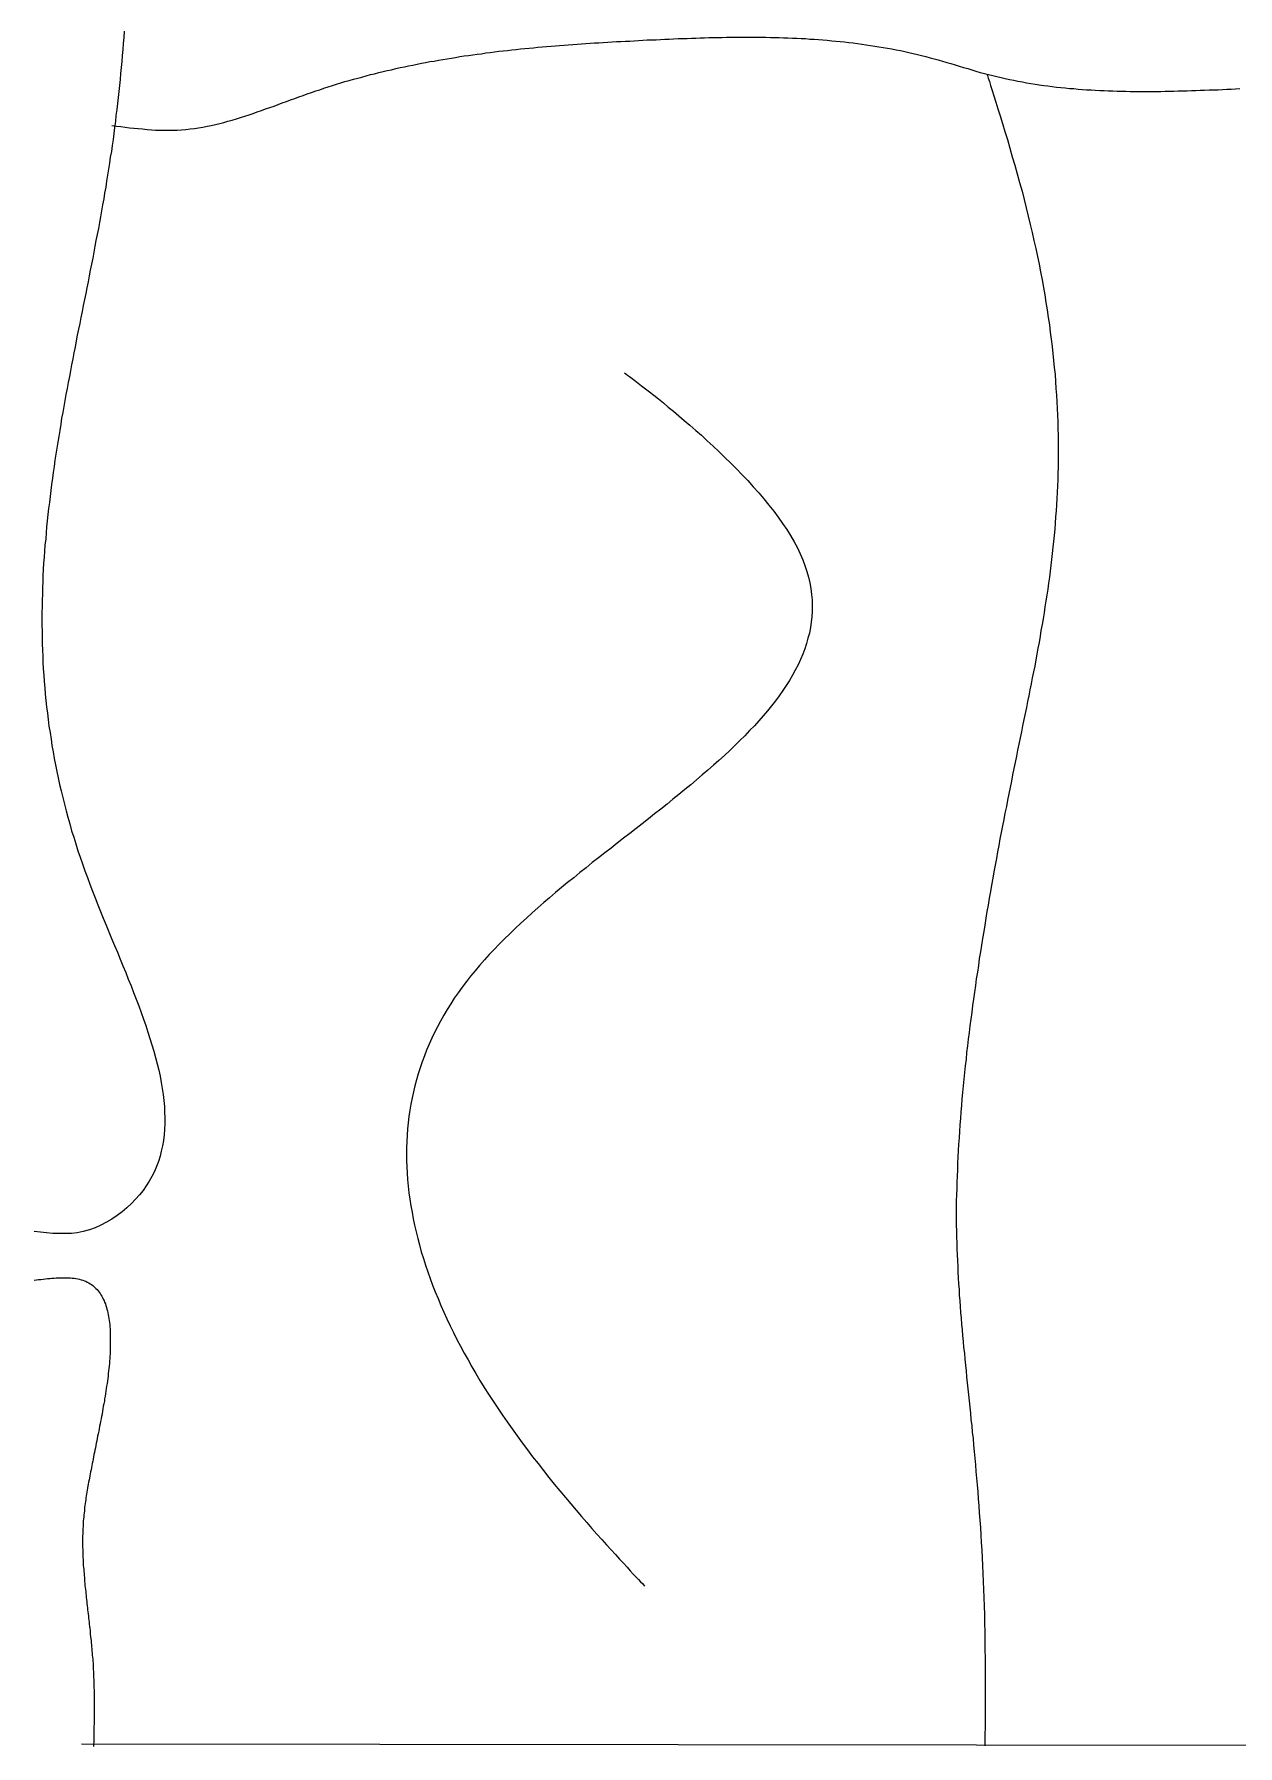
# Model space of a CAD drawing. Extents: x 443 to 1217, y -1921 to -677.
# Drawn here: x 602.45 to 610.52, y -758.14 to -746.68 of the extents above; entities that cross this region are included whole.
import ezdxf

# ---------------------------------------------------------------- set-up
doc = ezdxf.new("R2010")
doc.units = 0
doc.header["$MEASUREMENT"] = 0
doc.layers.add('1', color=7, linetype='CONTINUOUS')
doc.layers.add('3', color=8, linetype='CONTINUOUS')

msp = doc.modelspace()

# ---------------------------------------------------------------- linework, layer by layer
at = {"layer": '1', "color": 7}
for p, q in [((606.177, -746.739), (606.207, -746.737)), ((606.207, -746.737), (606.236, -746.736)), ((606.236, -746.736), (606.265, -746.734)), ((606.265, -746.734), (606.295, -746.731)), ((606.295, -746.731), (606.324, -746.73)), ((606.324, -746.73), (606.354, -746.728)), ((606.354, -746.728), (606.383, -746.727)), ((606.383, -746.727), (606.413, -746.725)), ((606.413, -746.725), (606.442, -746.724)), ((606.442, -746.724), (606.471, -746.722)), ((606.471, -746.722), (606.501, -746.72)), ((606.501, -746.72), (606.53, -746.719)), ((606.53, -746.719), (606.56, -746.717)), ((606.56, -746.717), (606.589, -746.716)), ((606.589, -746.716), (606.619, -746.715)), ((606.619, -746.715), (606.648, -746.713)), ((606.648, -746.713), (606.677, -746.712)), ((606.677, -746.712), (606.707, -746.711)), ((606.707, -746.711), (606.736, -746.71)), ((606.736, -746.71), (606.766, -746.708)), ((606.766, -746.708), (606.795, -746.707)), ((606.795, -746.707), (606.826, -746.706)), ((606.826, -746.706), (606.855, -746.705)), ((606.855, -746.705), (606.885, -746.704)), ((606.885, -746.704), (606.914, -746.703)), ((606.914, -746.703), (606.943, -746.702)), ((606.943, -746.702), (606.973, -746.701)), ((606.973, -746.701), (607.002, -746.701)), ((607.002, -746.701), (607.032, -746.7)), ((607.032, -746.7), (607.061, -746.7)), ((607.061, -746.7), (607.09, -746.699)), ((607.09, -746.699), (607.12, -746.699)), ((607.12, -746.699), (607.149, -746.699)), ((607.149, -746.699), (607.179, -746.698)), ((607.179, -746.698), (607.208, -746.698)), ((607.208, -746.698), (607.238, -746.698)), ((607.238, -746.698), (607.267, -746.698)), ((607.267, -746.698), (607.296, -746.698)), ((607.296, -746.698), (607.326, -746.699)), ((607.326, -746.699), (607.355, -746.699)), ((607.355, -746.699), (607.385, -746.7)), ((607.385, -746.7), (607.414, -746.7)), ((607.414, -746.7), (607.444, -746.701)), ((607.444, -746.701), (607.473, -746.702)), ((607.473, -746.702), (607.502, -746.703)), ((607.502, -746.703), (607.532, -746.704)), ((607.532, -746.704), (607.561, -746.705)), ((607.561, -746.705), (607.591, -746.706)), ((607.591, -746.706), (607.619, -746.708)), ((607.619, -746.708), (607.648, -746.711)), ((607.648, -746.711), (607.678, -746.712)), ((607.678, -746.712), (607.707, -746.714)), ((607.707, -746.714), (607.736, -746.716)), ((607.736, -746.716), (607.765, -746.719)), ((607.765, -746.719), (607.795, -746.722)), ((607.795, -746.722), (607.823, -746.724)), ((607.823, -746.724), (607.852, -746.727)), ((607.852, -746.727), (607.882, -746.73)), ((607.882, -746.73), (607.91, -746.734)), ((607.91, -746.734), (607.939, -746.737)), ((607.939, -746.737), (607.968, -746.741)), ((605.161, -746.852), (605.19, -746.847)), ((605.19, -746.847), (605.219, -746.843)), ((605.219, -746.843), (605.248, -746.838)), ((605.248, -746.838), (605.276, -746.834)), ((605.276, -746.834), (605.305, -746.828)), ((605.305, -746.828), (605.334, -746.824)), ((605.334, -746.824), (605.363, -746.821)), ((605.363, -746.821), (605.391, -746.816)), ((605.391, -746.816), (605.421, -746.812)), ((605.421, -746.812), (605.449, -746.809)), ((605.449, -746.809), (605.479, -746.804)), ((605.479, -746.804), (605.507, -746.801)), ((605.507, -746.801), (605.536, -746.797)), ((605.536, -746.797), (605.566, -746.793)), ((605.566, -746.793), (605.594, -746.79)), ((605.594, -746.79), (605.624, -746.787)), ((605.624, -746.787), (605.652, -746.784)), ((605.652, -746.784), (605.681, -746.78)), ((605.681, -746.78), (605.711, -746.777)), ((605.711, -746.777), (605.739, -746.775)), ((605.739, -746.775), (605.769, -746.772)), ((605.769, -746.772), (605.798, -746.769)), ((605.798, -746.769), (605.827, -746.766)), ((605.827, -746.766), (605.856, -746.764)), ((605.856, -746.764), (605.885, -746.761)), ((605.885, -746.761), (605.915, -746.759)), ((605.915, -746.759), (605.944, -746.756)), ((605.944, -746.756), (605.972, -746.754)), ((605.972, -746.754), (606.002, -746.752)), ((606.002, -746.752), (606.031, -746.749)), ((606.031, -746.749), (606.061, -746.747)), ((606.061, -746.747), (606.09, -746.746)), ((606.09, -746.746), (606.119, -746.743)), ((606.119, -746.743), (606.149, -746.741)), ((606.149, -746.741), (606.177, -746.739)), ((607.968, -746.741), (607.997, -746.744)), ((607.997, -746.744), (608.026, -746.749)), ((608.026, -746.749), (608.055, -746.753)), ((608.055, -746.753), (608.083, -746.758)), ((608.083, -746.758), (608.112, -746.762)), ((608.112, -746.762), (608.141, -746.767)), ((608.141, -746.767), (608.169, -746.772)), ((608.169, -746.772), (608.198, -746.777)), ((608.198, -746.777), (608.226, -746.783)), ((608.226, -746.783), (608.256, -746.788)), ((608.256, -746.788), (608.284, -746.795)), ((608.284, -746.795), (608.312, -746.801)), ((608.312, -746.801), (608.341, -746.808)), ((608.341, -746.808), (608.369, -746.814)), ((608.369, -746.814), (608.397, -746.821)), ((608.397, -746.821), (608.426, -746.828)), ((608.426, -746.828), (608.454, -746.836)), ((608.454, -746.836), (608.481, -746.844)), ((608.481, -746.844), (608.509, -746.851)), ((608.509, -746.851), (608.538, -746.859)), ((604.62, -746.972), (604.648, -746.965)), ((604.648, -746.965), (604.677, -746.957)), ((604.677, -746.957), (604.705, -746.949)), ((604.705, -746.949), (604.733, -746.943)), ((604.733, -746.943), (604.762, -746.935)), ((604.762, -746.935), (604.79, -746.929)), ((604.79, -746.929), (604.818, -746.922)), ((604.818, -746.922), (604.847, -746.916)), ((604.847, -746.916), (604.875, -746.909)), ((604.875, -746.909), (604.904, -746.902)), ((604.904, -746.902), (604.933, -746.896)), ((604.933, -746.896), (604.961, -746.89)), ((604.961, -746.89), (604.989, -746.885)), ((604.989, -746.885), (605.018, -746.878)), ((605.018, -746.878), (605.047, -746.873)), ((605.047, -746.873), (605.075, -746.868)), ((605.075, -746.868), (605.104, -746.862)), ((605.104, -746.862), (605.133, -746.858)), ((605.133, -746.858), (605.161, -746.852)), ((608.538, -746.859), (608.566, -746.868)), ((608.566, -746.868), (608.593, -746.875)), ((608.593, -746.875), (608.622, -746.884)), ((608.622, -746.884), (608.65, -746.893)), ((608.65, -746.893), (608.677, -746.901)), ((608.677, -746.901), (608.706, -746.909)), ((608.706, -746.909), (608.734, -746.918)), ((608.734, -746.918), (608.761, -746.925)), ((608.761, -746.925), (608.79, -746.934)), ((608.79, -746.934), (608.818, -746.942)), ((608.818, -746.942), (608.846, -746.949)), ((608.846, -746.949), (608.875, -746.956)), ((608.875, -746.956), (608.902, -746.962)), ((608.902, -746.962), (608.93, -746.969)), ((604.255, -747.088), (604.282, -747.078)), ((604.282, -747.078), (604.31, -747.068)), ((604.31, -747.068), (604.339, -747.058)), ((604.339, -747.058), (604.366, -747.05)), ((604.366, -747.05), (604.394, -747.04)), ((604.394, -747.04), (604.423, -747.031)), ((604.423, -747.031), (604.451, -747.022)), ((604.451, -747.022), (604.479, -747.014)), ((604.479, -747.014), (604.507, -747.005)), ((604.507, -747.005), (604.535, -746.996)), ((604.535, -746.996), (604.563, -746.989)), ((604.563, -746.989), (604.592, -746.98)), ((604.592, -746.98), (604.62, -746.972)), ((608.93, -746.969), (608.958, -746.975)), ((608.958, -746.975), (608.987, -746.982)), ((608.987, -746.982), (609.015, -746.987)), ((609.015, -746.987), (609.043, -746.993)), ((609.043, -746.993), (609.073, -746.998)), ((609.073, -746.998), (609.101, -747.004)), ((609.101, -747.004), (609.13, -747.008)), ((609.13, -747.008), (609.158, -747.013)), ((609.158, -747.013), (609.186, -747.017)), ((609.186, -747.017), (609.216, -747.021)), ((609.216, -747.021), (609.244, -747.025)), ((609.244, -747.025), (609.272, -747.029)), ((609.272, -747.029), (609.302, -747.032)), ((609.302, -747.032), (609.33, -747.035)), ((609.33, -747.035), (609.36, -747.038)), ((609.36, -747.038), (609.388, -747.041)), ((609.388, -747.041), (609.416, -747.043)), ((609.416, -747.043), (609.446, -747.046)), ((609.446, -747.046), (609.475, -747.048)), ((609.475, -747.048), (609.503, -747.05)), ((609.503, -747.05), (609.533, -747.052)), ((609.533, -747.052), (609.561, -747.054)), ((609.561, -747.054), (609.591, -747.055)), ((609.591, -747.055), (609.62, -747.056)), ((609.62, -747.056), (609.648, -747.057)), ((609.648, -747.057), (609.678, -747.058)), ((609.678, -747.058), (609.707, -747.059)), ((609.707, -747.059), (609.737, -747.06)), ((609.737, -747.06), (609.765, -747.06)), ((609.765, -747.06), (609.794, -747.062)), ((609.794, -747.062), (609.824, -747.062)), ((609.824, -747.062), (609.853, -747.062)), ((609.853, -747.062), (609.883, -747.062)), ((609.883, -747.062), (609.912, -747.062)), ((609.912, -747.062), (609.941, -747.062)), ((609.941, -747.062), (609.97, -747.062)), ((609.97, -747.062), (609.999, -747.062)), ((609.999, -747.062), (610.029, -747.06)), ((610.029, -747.06), (610.058, -747.06)), ((610.058, -747.06), (610.088, -747.059)), ((610.088, -747.059), (610.117, -747.058)), ((610.117, -747.058), (610.146, -747.058)), ((610.146, -747.058), (610.176, -747.057)), ((610.176, -747.057), (610.205, -747.056)), ((610.205, -747.056), (610.235, -747.055)), ((610.235, -747.055), (610.264, -747.054)), ((610.264, -747.054), (610.293, -747.053)), ((610.293, -747.053), (610.323, -747.052)), ((610.323, -747.052), (610.353, -747.051)), ((610.353, -747.051), (610.383, -747.05)), ((610.383, -747.05), (610.412, -747.048)), ((610.412, -747.048), (610.442, -747.047)), ((610.442, -747.047), (610.471, -747.046)), ((610.471, -747.046), (610.501, -747.044)), ((610.501, -747.044), (610.53, -747.043)), ((603.947, -747.199), (603.976, -747.189)), ((603.976, -747.189), (604.003, -747.179)), ((604.003, -747.179), (604.031, -747.169)), ((604.031, -747.169), (604.06, -747.16)), ((604.06, -747.16), (604.087, -747.149)), ((604.087, -747.149), (604.115, -747.139)), ((604.115, -747.139), (604.143, -747.129)), ((604.143, -747.129), (604.171, -747.118)), ((604.171, -747.118), (604.198, -747.108)), ((604.198, -747.108), (604.226, -747.098)), ((604.226, -747.098), (604.255, -747.088)), ((602.974, -747.289), (603.004, -747.294)), ((603.004, -747.294), (603.033, -747.297)), ((603.033, -747.297), (603.062, -747.3)), ((603.062, -747.3), (603.092, -747.305)), ((603.092, -747.305), (603.121, -747.308)), ((603.121, -747.308), (603.15, -747.311)), ((603.497, -747.313), (603.526, -747.31)), ((603.526, -747.31), (603.554, -747.306)), ((603.554, -747.306), (603.582, -747.3)), ((603.582, -747.3), (603.611, -747.295)), ((603.611, -747.295), (603.639, -747.289)), ((603.639, -747.289), (603.667, -747.283)), ((603.667, -747.283), (603.696, -747.276)), ((603.696, -747.276), (603.724, -747.269)), ((603.724, -747.269), (603.751, -747.261)), ((603.751, -747.261), (603.78, -747.253)), ((603.78, -747.253), (603.808, -747.245)), ((603.808, -747.245), (603.836, -747.237)), ((603.836, -747.237), (603.864, -747.227)), ((603.864, -747.227), (603.892, -747.219)), ((603.892, -747.219), (603.92, -747.209)), ((603.92, -747.209), (603.947, -747.199)), ((603.15, -747.311), (603.179, -747.313)), ((603.179, -747.313), (603.209, -747.316)), ((603.209, -747.316), (603.238, -747.318)), ((603.238, -747.318), (603.266, -747.32)), ((603.266, -747.32), (603.296, -747.321)), ((603.296, -747.321), (603.325, -747.322)), ((603.325, -747.322), (603.353, -747.322)), ((603.353, -747.322), (603.383, -747.322)), ((603.383, -747.322), (603.411, -747.321)), ((603.411, -747.321), (603.44, -747.319)), ((603.44, -747.319), (603.469, -747.317)), ((603.469, -747.317), (603.497, -747.313)), ((606.407, -748.947), (606.416, -748.954)), ((606.416, -748.954), (606.427, -748.961)), ((606.427, -748.961), (606.441, -748.972)), ((606.441, -748.972), (606.458, -748.984)), ((606.458, -748.984), (606.477, -748.998)), ((606.477, -748.998), (606.499, -749.015)), ((606.499, -749.015), (606.522, -749.033)), ((606.522, -749.033), (606.548, -749.053)), ((606.548, -749.053), (606.575, -749.074)), ((606.575, -749.074), (606.604, -749.097)), ((606.604, -749.097), (606.635, -749.121)), ((606.635, -749.121), (606.668, -749.147)), ((606.668, -749.147), (606.7, -749.176)), ((606.7, -749.176), (606.735, -749.204)), ((606.735, -749.204), (606.771, -749.235)), ((606.771, -749.235), (606.808, -749.265)), ((606.808, -749.265), (606.845, -749.298)), ((606.845, -749.298), (606.885, -749.332)), ((606.885, -749.332), (606.923, -749.365)), ((606.923, -749.365), (606.962, -749.401)), ((606.962, -749.401), (607.001, -749.437)), ((607.001, -749.437), (607.04, -749.474)), ((607.04, -749.474), (607.08, -749.513)), ((607.08, -749.513), (607.119, -749.551)), ((607.119, -749.551), (607.157, -749.59)), ((607.157, -749.59), (607.195, -749.629)), ((607.195, -749.629), (607.233, -749.668)), ((607.233, -749.668), (607.27, -749.709)), ((607.27, -749.709), (607.306, -749.75)), ((607.306, -749.75), (607.34, -749.79)), ((607.34, -749.79), (607.374, -749.832)), ((607.374, -749.832), (607.407, -749.873)), ((607.407, -749.873), (607.437, -749.914)), ((607.437, -749.914), (607.466, -749.955)), ((607.466, -749.955), (607.494, -749.996)), ((607.494, -749.996), (607.52, -750.037)), ((607.52, -750.037), (607.544, -750.078)), ((607.544, -750.078), (607.565, -750.119)), ((607.565, -750.119), (607.584, -750.158)), ((607.584, -750.158), (607.602, -750.198)), ((607.602, -750.198), (607.616, -750.237)), ((607.616, -750.237), (607.629, -750.277)), ((607.629, -750.277), (607.64, -750.315)), ((607.64, -750.315), (607.648, -750.354)), ((607.648, -750.354), (607.656, -750.392)), ((607.656, -750.392), (607.66, -750.43)), ((607.66, -750.43), (607.664, -750.467)), ((607.664, -750.467), (607.665, -750.505)), ((607.665, -750.505), (607.665, -750.542)), ((607.658, -750.615), (607.653, -750.653)), ((607.663, -750.58), (607.658, -750.615)), ((607.665, -750.542), (607.663, -750.58)), ((607.636, -750.724), (607.627, -750.76)), ((607.646, -750.689), (607.636, -750.724)), ((607.653, -750.653), (607.646, -750.689)), ((607.601, -750.831), (607.586, -750.867)), ((607.615, -750.796), (607.601, -750.831)), ((607.627, -750.76), (607.615, -750.796)), ((607.533, -750.972), (607.512, -751.006)), ((607.551, -750.937), (607.533, -750.972)), ((607.57, -750.902), (607.551, -750.937)), ((607.586, -750.867), (607.57, -750.902)), ((607.468, -751.074), (607.444, -751.109)), ((607.49, -751.041), (607.468, -751.074)), ((607.512, -751.006), (607.49, -751.041)), ((607.392, -751.177), (607.365, -751.211)), ((607.419, -751.143), (607.392, -751.177)), ((607.444, -751.109), (607.419, -751.143)), ((607.277, -751.311), (607.245, -751.343)), ((607.307, -751.277), (607.277, -751.311)), ((607.337, -751.244), (607.307, -751.277)), ((607.365, -751.211), (607.337, -751.244)), ((607.18, -751.41), (607.146, -751.443)), ((607.214, -751.377), (607.18, -751.41)), ((607.245, -751.343), (607.214, -751.377)), ((607.04, -751.542), (607.003, -751.575)), ((607.076, -751.509), (607.04, -751.542)), ((607.112, -751.476), (607.076, -751.509)), ((607.146, -751.443), (607.112, -751.476)), ((606.928, -751.64), (606.89, -751.673)), ((606.966, -751.607), (606.928, -751.64)), ((607.003, -751.575), (606.966, -751.607)), ((606.772, -751.77), (606.732, -751.802)), ((606.811, -751.738), (606.772, -751.77)), ((606.851, -751.705), (606.811, -751.738)), ((606.89, -751.673), (606.851, -751.705)), ((606.65, -751.868), (606.609, -751.9)), ((606.692, -751.835), (606.65, -751.868)), ((606.732, -751.802), (606.692, -751.835)), ((606.485, -751.998), (606.443, -752.031)), ((606.526, -751.966), (606.485, -751.998)), ((606.567, -751.933), (606.526, -751.966)), ((606.609, -751.9), (606.567, -751.933)), ((606.359, -752.097), (606.317, -752.129)), ((606.401, -752.064), (606.359, -752.097)), ((606.443, -752.031), (606.401, -752.064)), ((606.191, -752.227), (606.15, -752.261)), ((606.233, -752.195), (606.191, -752.227)), ((606.275, -752.162), (606.233, -752.195)), ((606.317, -752.129), (606.275, -752.162)), ((606.067, -752.328), (606.026, -752.361)), ((606.109, -752.294), (606.067, -752.328)), ((606.15, -752.261), (606.109, -752.294)), ((605.905, -752.462), (605.866, -752.495)), ((605.945, -752.428), (605.905, -752.462)), ((605.985, -752.394), (605.945, -752.428)), ((606.026, -752.361), (605.985, -752.394)), ((605.788, -752.564), (605.75, -752.598)), ((605.826, -752.53), (605.788, -752.564)), ((605.866, -752.495), (605.826, -752.53)), ((605.675, -752.668), (605.639, -752.703)), ((605.712, -752.633), (605.675, -752.668)), ((605.75, -752.598), (605.712, -752.633)), ((605.534, -752.808), (605.5, -752.843)), ((605.568, -752.772), (605.534, -752.808)), ((605.603, -752.737), (605.568, -752.772)), ((605.639, -752.703), (605.603, -752.737)), ((605.437, -752.915), (605.406, -752.951)), ((605.469, -752.879), (605.437, -752.915)), ((605.5, -752.843), (605.469, -752.879)), ((605.348, -753.024), (605.32, -753.061)), ((605.376, -752.988), (605.348, -753.024)), ((605.406, -752.951), (605.376, -752.988)), ((605.267, -753.135), (605.243, -753.173)), ((605.293, -753.098), (605.267, -753.135)), ((605.32, -753.061), (605.293, -753.098)), ((605.196, -753.249), (605.175, -753.288)), ((605.219, -753.211), (605.196, -753.249)), ((605.243, -753.173), (605.219, -753.211)), ((605.134, -753.364), (605.116, -753.403)), ((605.154, -753.326), (605.134, -753.364)), ((605.175, -753.288), (605.154, -753.326)), ((605.082, -753.482), (605.067, -753.521)), ((605.098, -753.442), (605.082, -753.482)), ((605.116, -753.403), (605.098, -753.442)), ((605.038, -753.601), (605.025, -753.641)), ((605.051, -753.561), (605.038, -753.601)), ((605.067, -753.521), (605.051, -753.561)), ((605.003, -753.721), (604.994, -753.763)), ((605.013, -753.681), (605.003, -753.721)), ((605.025, -753.641), (605.013, -753.681)), ((604.976, -753.845), (604.97, -753.886)), ((604.985, -753.803), (604.976, -753.845)), ((604.994, -753.763), (604.985, -753.803)), ((604.963, -753.927), (604.959, -753.969)), ((604.97, -753.886), (604.963, -753.927)), ((604.951, -754.053), (604.949, -754.094)), ((604.954, -754.01), (604.951, -754.053)), ((604.959, -753.969), (604.954, -754.01)), ((604.948, -754.137), (604.947, -754.179)), ((604.947, -754.179), (604.948, -754.222)), ((604.949, -754.094), (604.948, -754.137)), ((604.948, -754.222), (604.949, -754.264)), ((604.949, -754.264), (604.951, -754.308)), ((604.951, -754.308), (604.954, -754.35)), ((604.954, -754.35), (604.959, -754.394)), ((604.959, -754.394), (604.963, -754.438)), ((604.963, -754.438), (604.97, -754.481)), ((604.97, -754.481), (604.976, -754.525)), ((604.976, -754.525), (604.984, -754.568)), ((604.984, -754.568), (604.991, -754.612)), ((604.991, -754.612), (605.001, -754.655)), ((605.001, -754.655), (605.011, -754.7)), ((605.011, -754.7), (605.022, -754.744)), ((605.022, -754.744), (605.034, -754.788)), ((605.034, -754.788), (605.046, -754.833)), ((605.046, -754.833), (605.06, -754.878)), ((605.06, -754.878), (605.074, -754.922)), ((605.074, -754.922), (605.09, -754.967)), ((605.09, -754.967), (605.105, -755.012)), ((605.105, -755.012), (605.122, -755.057)), ((605.122, -755.057), (605.14, -755.102)), ((605.14, -755.102), (605.158, -755.147)), ((605.158, -755.147), (605.177, -755.193)), ((605.177, -755.193), (605.197, -755.237)), ((605.197, -755.237), (605.218, -755.283)), ((605.218, -755.283), (605.24, -755.329)), ((605.24, -755.329), (605.262, -755.375)), ((605.262, -755.375), (605.285, -755.421)), ((605.285, -755.421), (605.309, -755.466)), ((605.309, -755.466), (605.334, -755.512)), ((605.334, -755.512), (605.359, -755.558)), ((605.359, -755.558), (605.385, -755.604)), ((605.385, -755.604), (605.412, -755.649)), ((605.412, -755.649), (605.439, -755.695)), ((605.439, -755.695), (605.468, -755.742)), ((605.468, -755.742), (605.497, -755.788)), ((605.497, -755.788), (605.527, -755.835)), ((605.527, -755.835), (605.558, -755.88)), ((605.558, -755.88), (605.589, -755.927)), ((605.589, -755.927), (605.621, -755.973)), ((605.621, -755.973), (605.654, -756.02)), ((605.654, -756.02), (605.688, -756.067)), ((605.688, -756.067), (605.722, -756.113)), ((605.722, -756.113), (605.757, -756.159)), ((605.757, -756.159), (605.791, -756.206)), ((605.791, -756.206), (605.828, -756.252)), ((605.828, -756.252), (605.864, -756.299)), ((605.864, -756.299), (605.901, -756.345)), ((605.901, -756.345), (605.937, -756.389)), ((605.937, -756.389), (605.975, -756.434)), ((605.975, -756.434), (606.012, -756.479)), ((606.012, -756.479), (606.048, -756.522)), ((606.048, -756.522), (606.083, -756.565)), ((606.083, -756.565), (606.119, -756.606)), ((606.119, -756.606), (606.154, -756.647)), ((606.154, -756.647), (606.189, -756.686)), ((606.189, -756.686), (606.223, -756.724)), ((606.223, -756.724), (606.255, -756.761)), ((606.255, -756.761), (606.286, -756.796)), ((606.286, -756.796), (606.317, -756.83)), ((606.317, -756.83), (606.346, -756.861)), ((606.346, -756.861), (606.373, -756.892)), ((606.373, -756.892), (606.4, -756.92)), ((606.4, -756.92), (606.424, -756.946)), ((606.424, -756.946), (606.446, -756.97)), ((606.446, -756.97), (606.466, -756.992)), ((606.466, -756.992), (606.485, -757.013)), ((606.485, -757.013), (606.501, -757.029)), ((606.501, -757.029), (606.515, -757.044)), ((606.515, -757.044), (606.527, -757.056)), ((606.527, -757.056), (606.536, -757.066)), ((606.536, -757.066), (606.542, -757.073))]:
    msp.add_line(p, q, dxfattribs=at)
at = {"layer": '1', "color": 3}
for p, q in [((608.835, -746.946), (608.839, -746.956)), ((608.839, -746.956), (608.844, -746.973)), ((608.844, -746.973), (608.852, -746.995)), ((608.852, -746.995), (608.86, -747.022)), ((608.86, -747.022), (608.87, -747.055)), ((608.87, -747.055), (608.882, -747.092)), ((608.882, -747.092), (608.895, -747.134)), ((608.895, -747.134), (608.909, -747.178)), ((608.909, -747.178), (608.924, -747.226)), ((608.924, -747.226), (608.94, -747.276)), ((608.94, -747.276), (608.955, -747.33)), ((608.955, -747.33), (608.973, -747.384)), ((608.973, -747.384), (608.989, -747.441)), ((608.989, -747.441), (609.005, -747.499)), ((609.005, -747.499), (609.022, -747.556)), ((609.022, -747.556), (609.038, -747.614)), ((609.038, -747.614), (609.054, -747.672)), ((609.054, -747.672), (609.07, -747.729)), ((609.07, -747.729), (609.084, -747.785)), ((609.084, -747.785), (609.098, -747.841)), ((609.098, -747.841), (609.112, -747.896)), ((609.112, -747.896), (609.125, -747.952)), ((609.125, -747.952), (609.138, -748.006)), ((609.138, -748.006), (609.15, -748.06)), ((609.15, -748.06), (609.162, -748.113)), ((609.162, -748.113), (609.173, -748.167)), ((609.173, -748.167), (609.184, -748.219)), ((609.184, -748.219), (609.194, -748.271)), ((609.194, -748.271), (609.204, -748.324)), ((609.204, -748.324), (609.213, -748.375)), ((609.213, -748.375), (609.222, -748.425)), ((609.222, -748.425), (609.23, -748.476)), ((609.23, -748.476), (609.239, -748.525)), ((609.239, -748.525), (609.246, -748.575)), ((609.246, -748.575), (609.253, -748.624)), ((609.253, -748.624), (609.259, -748.673)), ((609.259, -748.673), (609.266, -748.721)), ((609.266, -748.721), (609.271, -748.769)), ((609.271, -748.769), (609.277, -748.817)), ((609.277, -748.817), (609.282, -748.864)), ((609.282, -748.864), (609.286, -748.911)), ((609.286, -748.911), (609.291, -748.958)), ((609.291, -748.958), (609.294, -749.004)), ((609.294, -749.004), (609.297, -749.051)), ((609.297, -749.051), (609.301, -749.095)), ((609.301, -749.095), (609.304, -749.141)), ((609.304, -749.141), (609.306, -749.186)), ((609.306, -749.186), (609.307, -749.23)), ((609.307, -749.23), (609.309, -749.275)), ((609.309, -749.275), (609.31, -749.319)), ((609.31, -749.319), (609.312, -749.363)), ((609.312, -749.363), (609.312, -749.407)), ((609.312, -749.407), (609.313, -749.449)), ((609.313, -749.449), (609.313, -749.493)), ((609.312, -749.578), (609.31, -749.62)), ((609.313, -749.493), (609.312, -749.535)), ((609.312, -749.535), (609.312, -749.578)), ((609.307, -749.704), (609.305, -749.747)), ((609.309, -749.663), (609.307, -749.704)), ((609.31, -749.62), (609.309, -749.663)), ((609.301, -749.83), (609.298, -749.871)), ((609.303, -749.788), (609.301, -749.83)), ((609.305, -749.747), (609.303, -749.788)), ((609.295, -749.911), (609.292, -749.953)), ((609.298, -749.871), (609.295, -749.911)), ((609.285, -750.035), (609.281, -750.075)), ((609.289, -749.993), (609.285, -750.035)), ((609.292, -749.953), (609.289, -749.993)), ((609.272, -750.156), (609.268, -750.196)), ((609.277, -750.115), (609.272, -750.156)), ((609.281, -750.075), (609.277, -750.115)), ((609.258, -750.275), (609.253, -750.316)), ((609.263, -750.235), (609.258, -750.275)), ((609.268, -750.196), (609.263, -750.235)), ((609.242, -750.395), (609.236, -750.435)), ((609.247, -750.355), (609.242, -750.395)), ((609.253, -750.316), (609.247, -750.355)), ((609.223, -750.514), (609.218, -750.553)), ((609.23, -750.474), (609.223, -750.514)), ((609.236, -750.435), (609.23, -750.474)), ((609.205, -750.633), (609.197, -750.672)), ((609.211, -750.593), (609.205, -750.633)), ((609.218, -750.553), (609.211, -750.593)), ((609.191, -750.711), (609.184, -750.752)), ((609.197, -750.672), (609.191, -750.711)), ((609.169, -750.83), (609.162, -750.869)), ((609.176, -750.791), (609.169, -750.83)), ((609.184, -750.752), (609.176, -750.791)), ((609.147, -750.949), (609.139, -750.989)), ((609.155, -750.91), (609.147, -750.949)), ((609.162, -750.869), (609.155, -750.91)), ((609.123, -751.069), (609.115, -751.109)), ((609.131, -751.029), (609.123, -751.069)), ((609.139, -750.989), (609.131, -751.029)), ((609.099, -751.189), (609.09, -751.229)), ((609.107, -751.148), (609.099, -751.189)), ((609.115, -751.109), (609.107, -751.148)), ((609.074, -751.31), (609.066, -751.351)), ((609.083, -751.269), (609.074, -751.31)), ((609.09, -751.229), (609.083, -751.269)), ((609.049, -751.433), (609.04, -751.473)), ((609.058, -751.391), (609.049, -751.433)), ((609.066, -751.351), (609.058, -751.391)), ((609.033, -751.515), (609.024, -751.556)), ((609.04, -751.473), (609.033, -751.515)), ((609.006, -751.64), (608.999, -751.681)), ((609.015, -751.597), (609.006, -751.64)), ((609.024, -751.556), (609.015, -751.597)), ((608.981, -751.766), (608.973, -751.809)), ((608.99, -751.724), (608.981, -751.766)), ((608.999, -751.681), (608.99, -751.724)), ((608.956, -751.895), (608.948, -751.937)), ((608.965, -751.851), (608.956, -751.895)), ((608.973, -751.809), (608.965, -751.851)), ((608.939, -751.981), (608.931, -752.025)), ((608.948, -751.937), (608.939, -751.981)), ((608.915, -752.112), (608.906, -752.155)), ((608.922, -752.068), (608.915, -752.112)), ((608.931, -752.025), (608.922, -752.068)), ((608.899, -752.2), (608.89, -752.244)), ((608.906, -752.155), (608.899, -752.2)), ((608.875, -752.332), (608.866, -752.377)), ((608.882, -752.288), (608.875, -752.332)), ((608.89, -752.244), (608.882, -752.288)), ((608.851, -752.466), (608.843, -752.511)), ((608.858, -752.421), (608.851, -752.466)), ((608.866, -752.377), (608.858, -752.421)), ((608.835, -752.555), (608.828, -752.6)), ((608.843, -752.511), (608.835, -752.555)), ((608.814, -752.689), (608.806, -752.735)), ((608.82, -752.645), (608.814, -752.689)), ((608.828, -752.6), (608.82, -752.645)), ((608.798, -752.78), (608.792, -752.825)), ((608.806, -752.735), (608.798, -752.78)), ((608.778, -752.915), (608.771, -752.96)), ((608.784, -752.869), (608.778, -752.915)), ((608.792, -752.825), (608.784, -752.869)), ((608.764, -753.005), (608.758, -753.05)), ((608.771, -752.96), (608.764, -753.005)), ((608.745, -753.141), (608.738, -753.185)), ((608.751, -753.095), (608.745, -753.141)), ((608.758, -753.05), (608.751, -753.095)), ((608.733, -753.23), (608.727, -753.276)), ((608.738, -753.185), (608.733, -753.23)), ((608.715, -753.365), (608.71, -753.41)), ((608.721, -753.32), (608.715, -753.365)), ((608.727, -753.276), (608.721, -753.32)), ((608.699, -753.499), (608.695, -753.544)), ((608.705, -753.454), (608.699, -753.499)), ((608.71, -753.41), (608.705, -753.454)), ((608.689, -753.589), (608.685, -753.633)), ((608.695, -753.544), (608.689, -753.589)), ((608.676, -753.721), (608.672, -753.766)), ((608.681, -753.677), (608.676, -753.721)), ((608.685, -753.633), (608.681, -753.677)), ((608.667, -753.81), (608.664, -753.853)), ((608.672, -753.766), (608.667, -753.81)), ((608.657, -753.941), (608.653, -753.984)), ((608.661, -753.897), (608.657, -753.941)), ((608.664, -753.853), (608.661, -753.897)), ((608.648, -754.071), (608.645, -754.114)), ((608.651, -754.028), (608.648, -754.071)), ((608.653, -753.984), (608.651, -754.028)), ((608.642, -754.156), (608.64, -754.199)), ((608.645, -754.114), (608.642, -754.156)), ((608.637, -754.284), (608.635, -754.326)), ((608.638, -754.241), (608.637, -754.284)), ((608.64, -754.199), (608.638, -754.241)), ((608.633, -754.409), (608.631, -754.451)), ((608.634, -754.368), (608.633, -754.409)), ((608.635, -754.326), (608.634, -754.368)), ((608.631, -754.451), (608.63, -754.492)), ((608.63, -754.492), (608.63, -754.533)), ((608.63, -754.533), (608.63, -754.574)), ((608.63, -754.574), (608.63, -754.614)), ((608.63, -754.614), (608.63, -754.654)), ((608.63, -754.654), (608.631, -754.695)), ((608.631, -754.695), (608.631, -754.734)), ((608.631, -754.734), (608.633, -754.774)), ((608.633, -754.774), (608.634, -754.813)), ((608.634, -754.813), (608.636, -754.853)), ((608.636, -754.853), (608.637, -754.892)), ((608.637, -754.892), (608.639, -754.931)), ((608.639, -754.931), (608.64, -754.969)), ((608.64, -754.969), (608.642, -755.009)), ((608.642, -755.009), (608.645, -755.047)), ((608.645, -755.047), (608.648, -755.086)), ((608.648, -755.086), (608.65, -755.124)), ((608.65, -755.124), (608.653, -755.163)), ((608.653, -755.163), (608.655, -755.201)), ((608.655, -755.201), (608.659, -755.241)), ((608.659, -755.241), (608.662, -755.279)), ((608.662, -755.279), (608.665, -755.318)), ((608.665, -755.318), (608.669, -755.356)), ((608.669, -755.356), (608.672, -755.395)), ((608.672, -755.395), (608.676, -755.435)), ((608.676, -755.435), (608.679, -755.474)), ((608.679, -755.474), (608.684, -755.513)), ((608.684, -755.513), (608.687, -755.552)), ((608.687, -755.552), (608.691, -755.592)), ((608.691, -755.592), (608.695, -755.631)), ((608.695, -755.631), (608.699, -755.671)), ((608.699, -755.671), (608.703, -755.712)), ((608.703, -755.712), (608.708, -755.752)), ((608.708, -755.752), (608.712, -755.792)), ((608.712, -755.792), (608.715, -755.832)), ((608.715, -755.832), (608.72, -755.874)), ((608.72, -755.874), (608.724, -755.915)), ((608.724, -755.915), (608.728, -755.957)), ((608.728, -755.957), (608.733, -755.999)), ((608.733, -755.999), (608.737, -756.042)), ((608.737, -756.042), (608.742, -756.084)), ((608.742, -756.084), (608.745, -756.128)), ((608.745, -756.128), (608.749, -756.171)), ((608.749, -756.171), (608.754, -756.215)), ((608.754, -756.215), (608.758, -756.26)), ((608.758, -756.26), (608.761, -756.304)), ((608.761, -756.304), (608.766, -756.349)), ((608.766, -756.349), (608.77, -756.395)), ((608.77, -756.395), (608.773, -756.442)), ((608.773, -756.442), (608.776, -756.489)), ((608.776, -756.489), (608.781, -756.535)), ((608.781, -756.535), (608.784, -756.583)), ((608.784, -756.583), (608.787, -756.631)), ((608.787, -756.631), (608.791, -756.68)), ((608.791, -756.68), (608.794, -756.731)), ((608.794, -756.731), (608.797, -756.781)), ((608.797, -756.781), (608.8, -756.831)), ((608.8, -756.831), (608.803, -756.883)), ((608.803, -756.883), (608.806, -756.934)), ((608.806, -756.934), (608.808, -756.988)), ((608.808, -756.988), (608.81, -757.041)), ((608.81, -757.041), (608.812, -757.096)), ((608.812, -757.096), (608.815, -757.15)), ((608.815, -757.15), (608.817, -757.206)), ((608.817, -757.206), (608.818, -757.262)), ((608.818, -757.262), (608.819, -757.32)), ((608.819, -757.32), (608.821, -757.378)), ((608.821, -757.378), (608.822, -757.437)), ((608.822, -757.437), (608.822, -757.497)), ((608.822, -757.497), (608.823, -757.555)), ((608.823, -757.555), (608.823, -757.615)), ((608.823, -757.615), (608.823, -757.674)), ((608.823, -757.674), (608.824, -757.732)), ((608.824, -757.732), (608.824, -757.789)), ((608.824, -757.842), (608.823, -757.893)), ((608.824, -757.789), (608.824, -757.842)), ((608.823, -757.893), (608.823, -757.941)), ((608.823, -757.941), (608.823, -757.985)), ((608.823, -758.025), (608.822, -758.06)), ((608.822, -758.06), (608.822, -758.09)), ((608.823, -757.985), (608.823, -758.025)), ((608.822, -758.09), (608.822, -758.113)), ((608.822, -758.113), (608.822, -758.131)), ((608.822, -758.131), (608.822, -758.142))]:
    msp.add_line(p, q, dxfattribs=at)
at = {"layer": '1', "linetype": 'Continuous'}
msp.add_line((602.77, -758.128), (614.393, -758.142), dxfattribs=at)
at = {"layer": '3', "color": 3}
for p, q in [((603.053, -746.7), (603.049, -746.74)), ((603.056, -746.659), (603.053, -746.7)), ((603.043, -746.821), (603.04, -746.861)), ((603.046, -746.78), (603.043, -746.821)), ((603.049, -746.74), (603.046, -746.78)), ((603.032, -746.942), (603.029, -746.982)), ((603.036, -746.901), (603.032, -746.942)), ((603.04, -746.861), (603.036, -746.901)), ((603.02, -747.063), (603.016, -747.103)), ((603.024, -747.022), (603.02, -747.063)), ((603.029, -746.982), (603.024, -747.022)), ((603.007, -747.183), (603.001, -747.223)), ((603.011, -747.143), (603.007, -747.183)), ((603.016, -747.103), (603.011, -747.143)), ((602.992, -747.304), (602.986, -747.343)), ((602.997, -747.263), (602.992, -747.304)), ((603.001, -747.223), (602.997, -747.263)), ((602.975, -747.423), (602.97, -747.463)), ((602.981, -747.383), (602.975, -747.423)), ((602.986, -747.343), (602.981, -747.383)), ((602.963, -747.503), (602.958, -747.543)), ((602.97, -747.463), (602.963, -747.503)), ((602.945, -747.623), (602.938, -747.662)), ((602.951, -747.583), (602.945, -747.623)), ((602.958, -747.543), (602.951, -747.583)), ((602.925, -747.742), (602.919, -747.782)), ((602.932, -747.702), (602.925, -747.742)), ((602.938, -747.662), (602.932, -747.702)), ((602.904, -747.862), (602.897, -747.901)), ((602.911, -747.821), (602.904, -747.862)), ((602.919, -747.782), (602.911, -747.821)), ((602.883, -747.98), (602.875, -748.02)), ((602.89, -747.94), (602.883, -747.98)), ((602.897, -747.901), (602.89, -747.94)), ((602.86, -748.099), (602.852, -748.138)), ((602.867, -748.06), (602.86, -748.099)), ((602.875, -748.02), (602.867, -748.06)), ((602.837, -748.218), (602.829, -748.258)), ((602.845, -748.179), (602.837, -748.218)), ((602.852, -748.138), (602.845, -748.179)), ((602.814, -748.337), (602.805, -748.377)), ((602.822, -748.297), (602.814, -748.337)), ((602.829, -748.258), (602.822, -748.297)), ((602.79, -748.455), (602.782, -748.496)), ((602.798, -748.416), (602.79, -748.455)), ((602.805, -748.377), (602.798, -748.416)), ((602.774, -748.535), (602.766, -748.575)), ((602.782, -748.496), (602.774, -748.535)), ((602.75, -748.654), (602.742, -748.694)), ((602.758, -748.615), (602.75, -748.654)), ((602.766, -748.575), (602.758, -748.615)), ((602.727, -748.774), (602.719, -748.813)), ((602.734, -748.733), (602.727, -748.774)), ((602.742, -748.694), (602.734, -748.733)), ((602.704, -748.892), (602.696, -748.933)), ((602.712, -748.853), (602.704, -748.892)), ((602.719, -748.813), (602.712, -748.853)), ((602.681, -749.012), (602.673, -749.052)), ((602.689, -748.972), (602.681, -749.012)), ((602.696, -748.933), (602.689, -748.972)), ((602.659, -749.132), (602.652, -749.171)), ((602.666, -749.092), (602.659, -749.132)), ((602.673, -749.052), (602.666, -749.092)), ((602.637, -749.251), (602.631, -749.291)), ((602.644, -749.212), (602.637, -749.251)), ((602.652, -749.171), (602.644, -749.212)), ((602.618, -749.372), (602.611, -749.411)), ((602.624, -749.332), (602.618, -749.372)), ((602.631, -749.291), (602.624, -749.332)), ((602.605, -749.452), (602.598, -749.492)), ((602.611, -749.411), (602.605, -749.452)), ((602.586, -749.573), (602.581, -749.613)), ((602.592, -749.532), (602.586, -749.573)), ((602.598, -749.492), (602.592, -749.532)), ((602.57, -749.694), (602.564, -749.734)), ((602.575, -749.653), (602.57, -749.694)), ((602.581, -749.613), (602.575, -749.653)), ((602.555, -749.814), (602.549, -749.855)), ((602.559, -749.774), (602.555, -749.814)), ((602.564, -749.734), (602.559, -749.774)), ((602.54, -749.937), (602.536, -749.977)), ((602.545, -749.896), (602.54, -749.937)), ((602.549, -749.855), (602.545, -749.896)), ((602.53, -750.059), (602.525, -750.1)), ((602.533, -750.018), (602.53, -750.059)), ((602.536, -749.977), (602.533, -750.018)), ((602.523, -750.14), (602.52, -750.182)), ((602.525, -750.1), (602.523, -750.14)), ((602.514, -750.263), (602.512, -750.305)), ((602.516, -750.222), (602.514, -750.263)), ((602.52, -750.182), (602.516, -750.222)), ((602.509, -750.387), (602.508, -750.428)), ((602.51, -750.345), (602.509, -750.387)), ((602.512, -750.305), (602.51, -750.345)), ((602.506, -750.511), (602.505, -750.552)), ((602.507, -750.469), (602.506, -750.511)), ((602.508, -750.428), (602.507, -750.469)), ((602.505, -750.552), (602.505, -750.594)), ((602.505, -750.594), (602.505, -750.636)), ((602.505, -750.636), (602.506, -750.678)), ((602.506, -750.678), (602.506, -750.719)), ((602.506, -750.719), (602.507, -750.762)), ((602.507, -750.762), (602.508, -750.803)), ((602.508, -750.803), (602.51, -750.845)), ((602.51, -750.845), (602.512, -750.887)), ((602.512, -750.887), (602.514, -750.929)), ((602.514, -750.929), (602.518, -750.972)), ((602.518, -750.972), (602.52, -751.014)), ((602.52, -751.014), (602.524, -751.056)), ((602.524, -751.056), (602.527, -751.098)), ((602.527, -751.098), (602.532, -751.142)), ((602.532, -751.142), (602.536, -751.184)), ((602.536, -751.184), (602.542, -751.227)), ((602.542, -751.227), (602.547, -751.269)), ((602.547, -751.269), (602.552, -751.313)), ((602.552, -751.313), (602.559, -751.355)), ((602.559, -751.355), (602.566, -751.399)), ((602.566, -751.399), (602.572, -751.442)), ((602.572, -751.442), (602.58, -751.485)), ((602.58, -751.485), (602.587, -751.529)), ((602.587, -751.529), (602.596, -751.572)), ((602.596, -751.572), (602.605, -751.616)), ((602.605, -751.616), (602.613, -751.66)), ((602.613, -751.66), (602.623, -751.703)), ((602.623, -751.703), (602.633, -751.747)), ((602.633, -751.747), (602.644, -751.79)), ((602.644, -751.79), (602.655, -751.835)), ((602.655, -751.835), (602.667, -751.879)), ((602.667, -751.879), (602.679, -751.923)), ((602.679, -751.923), (602.691, -751.968)), ((602.691, -751.968), (602.704, -752.013)), ((602.704, -752.013), (602.718, -752.056)), ((602.718, -752.056), (602.731, -752.101)), ((602.731, -752.101), (602.746, -752.147)), ((602.746, -752.147), (602.761, -752.191)), ((602.761, -752.191), (602.777, -752.236)), ((602.777, -752.236), (602.792, -752.282)), ((602.792, -752.282), (602.81, -752.327)), ((602.81, -752.327), (602.826, -752.372)), ((602.826, -752.372), (602.843, -752.417)), ((602.843, -752.417), (602.861, -752.463)), ((602.861, -752.463), (602.879, -752.509)), ((602.879, -752.509), (602.898, -752.554)), ((602.898, -752.554), (602.916, -752.6)), ((602.916, -752.6), (602.935, -752.645)), ((602.935, -752.645), (602.954, -752.691)), ((602.954, -752.691), (602.972, -752.736)), ((602.972, -752.736), (602.991, -752.782)), ((602.991, -752.782), (603.01, -752.827)), ((603.01, -752.827), (603.029, -752.873)), ((603.029, -752.873), (603.047, -752.918)), ((603.047, -752.918), (603.066, -752.963)), ((603.066, -752.963), (603.083, -753.008)), ((603.083, -753.008), (603.102, -753.052)), ((603.102, -753.052), (603.119, -753.097)), ((603.119, -753.097), (603.137, -753.142)), ((603.137, -753.142), (603.153, -753.186)), ((603.153, -753.186), (603.169, -753.231)), ((603.169, -753.231), (603.185, -753.275)), ((603.185, -753.275), (603.2, -753.318)), ((603.2, -753.318), (603.215, -753.362)), ((603.215, -753.362), (603.228, -753.405)), ((603.228, -753.405), (603.242, -753.448)), ((603.242, -753.448), (603.254, -753.49)), ((603.254, -753.49), (603.266, -753.533)), ((603.266, -753.533), (603.277, -753.575)), ((603.277, -753.575), (603.287, -753.617)), ((603.287, -753.617), (603.296, -753.658)), ((603.296, -753.658), (603.303, -753.7)), ((603.303, -753.7), (603.311, -753.74)), ((603.311, -753.74), (603.316, -753.78)), ((603.316, -753.78), (603.321, -753.821)), ((603.321, -753.821), (603.325, -753.86)), ((603.325, -753.86), (603.327, -753.899)), ((603.327, -753.899), (603.328, -753.937)), ((603.328, -753.937), (603.328, -753.975)), ((603.323, -754.051), (603.319, -754.088)), ((603.326, -754.014), (603.323, -754.051)), ((603.328, -753.975), (603.326, -754.014)), ((603.304, -754.159), (603.296, -754.194)), ((603.312, -754.124), (603.304, -754.159)), ((603.319, -754.088), (603.312, -754.124)), ((603.258, -754.296), (603.241, -754.329)), ((603.272, -754.262), (603.258, -754.296)), ((603.285, -754.228), (603.272, -754.262)), ((603.296, -754.194), (603.285, -754.228)), ((603.204, -754.392), (603.182, -754.422)), ((603.224, -754.36), (603.204, -754.392)), ((603.241, -754.329), (603.224, -754.36)), ((603.104, -754.511), (603.074, -754.539)), ((603.132, -754.482), (603.104, -754.511)), ((603.158, -754.453), (603.132, -754.482)), ((603.182, -754.422), (603.158, -754.453)), ((602.937, -754.636), (602.9, -754.655)), ((602.974, -754.614), (602.937, -754.636)), ((603.009, -754.591), (602.974, -754.614)), ((603.042, -754.565), (603.009, -754.591)), ((603.074, -754.539), (603.042, -754.565)), ((602.495, -754.703), (602.453, -754.698)), ((602.536, -754.707), (602.495, -754.703)), ((602.579, -754.71), (602.536, -754.707)), ((602.62, -754.712), (602.579, -754.71)), ((602.66, -754.712), (602.62, -754.712)), ((602.702, -754.71), (602.66, -754.712)), ((602.742, -754.706), (602.702, -754.71)), ((602.782, -754.698), (602.742, -754.706)), ((602.823, -754.686), (602.782, -754.698)), ((602.862, -754.673), (602.823, -754.686)), ((602.9, -754.655), (602.862, -754.673)), ((602.453, -755.023), (602.469, -755.022)), ((602.469, -755.022), (602.483, -755.019)), ((602.483, -755.019), (602.498, -755.018)), ((602.498, -755.018), (602.513, -755.016)), ((602.513, -755.016), (602.528, -755.015)), ((602.528, -755.015), (602.543, -755.013)), ((602.543, -755.013), (602.558, -755.012)), ((602.558, -755.012), (602.572, -755.011)), ((602.572, -755.011), (602.586, -755.01)), ((602.586, -755.01), (602.6, -755.009)), ((602.6, -755.009), (602.615, -755.007)), ((602.615, -755.007), (602.629, -755.007)), ((602.629, -755.007), (602.643, -755.007)), ((602.643, -755.007), (602.656, -755.007)), ((602.656, -755.007), (602.67, -755.007)), ((602.67, -755.007), (602.683, -755.007)), ((602.683, -755.007), (602.696, -755.009)), ((602.696, -755.009), (602.708, -755.01)), ((602.708, -755.01), (602.721, -755.011)), ((602.721, -755.011), (602.733, -755.013)), ((602.733, -755.013), (602.745, -755.015)), ((602.745, -755.015), (602.756, -755.017)), ((602.756, -755.017), (602.768, -755.021)), ((602.768, -755.021), (602.778, -755.024)), ((602.778, -755.024), (602.789, -755.027)), ((602.789, -755.027), (602.799, -755.031)), ((602.799, -755.031), (602.809, -755.036)), ((602.809, -755.036), (602.818, -755.041)), ((602.818, -755.041), (602.827, -755.047)), ((602.827, -755.047), (602.836, -755.052)), ((602.836, -755.052), (602.845, -755.059)), ((602.845, -755.059), (602.852, -755.065)), ((602.852, -755.065), (602.86, -755.072)), ((602.86, -755.072), (602.867, -755.079)), ((602.867, -755.079), (602.875, -755.087)), ((602.875, -755.087), (602.882, -755.095)), ((602.882, -755.095), (602.888, -755.103)), ((602.888, -755.103), (602.894, -755.112)), ((602.894, -755.112), (602.9, -755.122)), ((602.9, -755.122), (602.906, -755.131)), ((602.906, -755.131), (602.911, -755.14)), ((602.911, -755.14), (602.915, -755.151)), ((602.915, -755.151), (602.921, -755.161)), ((602.921, -755.161), (602.925, -755.172)), ((602.925, -755.172), (602.93, -755.183)), ((602.93, -755.183), (602.933, -755.194)), ((602.933, -755.194), (602.937, -755.206)), ((602.937, -755.206), (602.94, -755.218)), ((602.94, -755.218), (602.944, -755.23)), ((602.944, -755.23), (602.946, -755.242)), ((602.946, -755.242), (602.949, -755.255)), ((602.949, -755.255), (602.951, -755.268)), ((602.951, -755.268), (602.954, -755.281)), ((602.954, -755.281), (602.956, -755.294)), ((602.956, -755.294), (602.957, -755.308)), ((602.957, -755.308), (602.959, -755.321)), ((602.959, -755.321), (602.96, -755.336)), ((602.96, -755.336), (602.961, -755.35)), ((602.961, -755.35), (602.962, -755.364)), ((602.962, -755.364), (602.963, -755.379)), ((602.963, -755.379), (602.963, -755.393)), ((602.963, -755.393), (602.963, -755.409)), ((602.963, -755.409), (602.963, -755.424)), ((602.963, -755.424), (602.963, -755.439)), ((602.963, -755.439), (602.963, -755.454)), ((602.959, -755.549), (602.958, -755.565)), ((602.96, -755.534), (602.959, -755.549)), ((602.961, -755.518), (602.96, -755.534)), ((602.962, -755.501), (602.961, -755.518)), ((602.963, -755.47), (602.962, -755.486)), ((602.962, -755.486), (602.962, -755.501)), ((602.963, -755.454), (602.963, -755.47)), ((602.948, -755.666), (602.946, -755.682)), ((602.949, -755.648), (602.948, -755.666)), ((602.951, -755.632), (602.949, -755.648)), ((602.954, -755.616), (602.951, -755.632)), ((602.955, -755.599), (602.954, -755.616)), ((602.957, -755.582), (602.955, -755.599)), ((602.958, -755.565), (602.957, -755.582)), ((602.931, -755.785), (602.928, -755.801)), ((602.934, -755.767), (602.931, -755.785)), ((602.936, -755.75), (602.934, -755.767)), ((602.938, -755.733), (602.936, -755.75)), ((602.942, -755.716), (602.938, -755.733)), ((602.944, -755.7), (602.942, -755.716)), ((602.946, -755.682), (602.944, -755.7)), ((602.911, -755.902), (602.908, -755.92)), ((602.913, -755.886), (602.911, -755.902)), ((602.916, -755.868), (602.913, -755.886)), ((602.92, -755.852), (602.916, -755.868)), ((602.923, -755.835), (602.92, -755.852)), ((602.925, -755.818), (602.923, -755.835)), ((602.928, -755.801), (602.925, -755.818)), ((602.888, -756.019), (602.885, -756.035)), ((602.891, -756.002), (602.888, -756.019)), ((602.895, -755.986), (602.891, -756.002)), ((602.898, -755.97), (602.895, -755.986)), ((602.901, -755.953), (602.898, -755.97)), ((602.904, -755.936), (602.901, -755.953)), ((602.908, -755.92), (602.904, -755.936)), ((602.866, -756.131), (602.863, -756.146)), ((602.869, -756.116), (602.866, -756.131)), ((602.872, -756.099), (602.869, -756.116)), ((602.875, -756.084), (602.872, -756.099)), ((602.878, -756.068), (602.875, -756.084)), ((602.882, -756.052), (602.878, -756.068)), ((602.885, -756.035), (602.882, -756.052)), ((602.841, -756.251), (602.839, -756.265)), ((602.845, -756.236), (602.841, -756.251)), ((602.848, -756.222), (602.845, -756.236)), ((602.85, -756.207), (602.848, -756.222)), ((602.853, -756.192), (602.85, -756.207)), ((602.857, -756.177), (602.853, -756.192)), ((602.86, -756.162), (602.857, -756.177)), ((602.863, -756.146), (602.86, -756.162)), ((602.821, -756.362), (602.817, -756.376)), ((602.823, -756.349), (602.821, -756.362)), ((602.825, -756.335), (602.823, -756.349)), ((602.828, -756.321), (602.825, -756.335)), ((602.83, -756.308), (602.828, -756.321)), ((602.834, -756.293), (602.83, -756.308)), ((602.836, -756.279), (602.834, -756.293)), ((602.839, -756.265), (602.836, -756.279)), ((602.8, -756.481), (602.799, -756.494)), ((602.802, -756.469), (602.8, -756.481)), ((602.804, -756.456), (602.802, -756.469)), ((602.806, -756.443), (602.804, -756.456)), ((602.809, -756.429), (602.806, -756.443)), ((602.811, -756.416), (602.809, -756.429)), ((602.813, -756.402), (602.811, -756.416)), ((602.815, -756.389), (602.813, -756.402)), ((602.817, -756.376), (602.815, -756.389)), ((602.787, -756.583), (602.786, -756.596)), ((602.789, -756.571), (602.787, -756.583)), ((602.79, -756.558), (602.789, -756.571)), ((602.791, -756.545), (602.79, -756.558)), ((602.793, -756.533), (602.791, -756.545)), ((602.794, -756.52), (602.793, -756.533)), ((602.797, -756.507), (602.794, -756.52)), ((602.799, -756.494), (602.797, -756.507)), ((602.779, -756.699), (602.778, -756.711)), ((602.78, -756.673), (602.779, -756.686)), ((602.779, -756.686), (602.779, -756.699)), ((602.781, -756.66), (602.78, -756.673)), ((602.782, -756.635), (602.781, -756.648)), ((602.781, -756.648), (602.781, -756.66)), ((602.783, -756.622), (602.782, -756.635)), ((602.785, -756.61), (602.783, -756.622)), ((602.786, -756.596), (602.785, -756.61)), ((602.778, -756.724), (602.777, -756.737)), ((602.777, -756.737), (602.777, -756.75)), ((602.777, -756.75), (602.777, -756.763)), ((602.777, -756.763), (602.777, -756.775)), ((602.777, -756.775), (602.777, -756.788)), ((602.777, -756.788), (602.777, -756.801)), ((602.777, -756.801), (602.777, -756.814)), ((602.777, -756.814), (602.778, -756.827)), ((602.778, -756.711), (602.778, -756.724)), ((602.778, -756.827), (602.778, -756.841)), ((602.778, -756.841), (602.778, -756.855)), ((602.778, -756.855), (602.779, -756.868)), ((602.779, -756.868), (602.779, -756.881)), ((602.779, -756.881), (602.78, -756.894)), ((602.78, -756.894), (602.781, -756.907)), ((602.781, -756.907), (602.781, -756.92)), ((602.781, -756.92), (602.782, -756.934)), ((602.782, -756.934), (602.783, -756.947)), ((602.783, -756.947), (602.785, -756.96)), ((602.785, -756.96), (602.786, -756.974)), ((602.786, -756.974), (602.787, -756.988)), ((602.787, -756.988), (602.788, -757.001)), ((602.788, -757.001), (602.789, -757.014)), ((602.789, -757.014), (602.79, -757.028)), ((602.79, -757.028), (602.791, -757.041)), ((602.791, -757.041), (602.792, -757.055)), ((602.792, -757.055), (602.793, -757.068)), ((602.793, -757.068), (602.795, -757.081)), ((602.795, -757.081), (602.797, -757.096)), ((602.797, -757.096), (602.798, -757.109)), ((602.798, -757.109), (602.799, -757.123)), ((602.799, -757.123), (602.801, -757.136)), ((602.801, -757.136), (602.802, -757.15)), ((602.802, -757.15), (602.803, -757.163)), ((602.803, -757.163), (602.805, -757.177)), ((602.805, -757.177), (602.806, -757.19)), ((602.806, -757.19), (602.809, -757.205)), ((602.809, -757.205), (602.81, -757.219)), ((602.81, -757.219), (602.811, -757.232)), ((602.811, -757.232), (602.813, -757.246)), ((602.813, -757.246), (602.814, -757.259)), ((602.814, -757.259), (602.816, -757.273)), ((602.816, -757.273), (602.817, -757.287)), ((602.817, -757.287), (602.819, -757.3)), ((602.819, -757.3), (602.821, -757.315)), ((602.821, -757.315), (602.822, -757.328)), ((602.822, -757.328), (602.824, -757.342)), ((602.824, -757.342), (602.825, -757.356)), ((602.825, -757.356), (602.827, -757.369)), ((602.827, -757.369), (602.828, -757.383)), ((602.828, -757.383), (602.829, -757.397)), ((602.829, -757.397), (602.831, -757.411)), ((602.831, -757.411), (602.833, -757.425)), ((602.833, -757.425), (602.834, -757.438)), ((602.834, -757.438), (602.835, -757.452)), ((602.835, -757.452), (602.837, -757.466)), ((602.837, -757.466), (602.838, -757.479)), ((602.838, -757.479), (602.839, -757.493)), ((602.839, -757.493), (602.84, -757.508)), ((602.84, -757.508), (602.841, -757.521)), ((602.841, -757.521), (602.842, -757.535)), ((602.842, -757.535), (602.843, -757.548)), ((602.843, -757.548), (602.845, -757.562)), ((602.845, -757.562), (602.846, -757.576)), ((602.846, -757.576), (602.847, -757.589)), ((602.847, -757.589), (602.848, -757.603)), ((602.848, -757.603), (602.848, -757.617)), ((602.848, -757.617), (602.849, -757.631)), ((602.849, -757.631), (602.85, -757.644)), ((602.85, -757.644), (602.85, -757.658)), ((602.85, -757.658), (602.851, -757.671)), ((602.851, -757.671), (602.851, -757.685)), ((602.851, -757.685), (602.852, -757.699)), ((602.852, -757.699), (602.852, -757.712)), ((602.852, -757.712), (602.853, -757.727)), ((602.853, -757.727), (602.853, -757.74)), ((602.853, -757.74), (602.853, -757.753)), ((602.853, -757.753), (602.854, -757.767)), ((602.854, -757.767), (602.854, -757.78)), ((602.854, -757.78), (602.854, -757.794)), ((602.854, -757.794), (602.854, -757.807)), ((602.854, -757.807), (602.854, -757.821)), ((602.854, -757.821), (602.854, -757.834)), ((602.854, -757.834), (602.854, -757.849)), ((602.854, -757.849), (602.854, -757.862)), ((602.854, -757.862), (602.854, -757.876)), ((602.854, -757.876), (602.854, -757.889)), ((602.854, -757.889), (602.854, -757.902)), ((602.854, -757.902), (602.854, -757.916)), ((602.854, -757.916), (602.854, -757.929)), ((602.854, -757.929), (602.854, -757.943)), ((602.854, -757.943), (602.854, -757.957)), ((602.854, -757.957), (602.854, -757.97)), ((602.854, -757.97), (602.854, -757.984)), ((602.853, -758.064), (602.852, -758.079)), ((602.852, -758.079), (602.852, -758.092)), ((602.854, -757.997), (602.853, -758.011)), ((602.853, -758.011), (602.853, -758.024)), ((602.853, -758.024), (602.853, -758.037)), ((602.853, -758.037), (602.853, -758.051)), ((602.853, -758.051), (602.853, -758.064)), ((602.854, -757.984), (602.854, -757.997)), ((602.852, -758.119), (602.851, -758.132)), ((602.851, -758.132), (602.851, -758.146)), ((602.852, -758.092), (602.852, -758.105)), ((602.852, -758.105), (602.852, -758.119))]:
    msp.add_line(p, q, dxfattribs=at)

doc.saveas('drawing.dxf')
